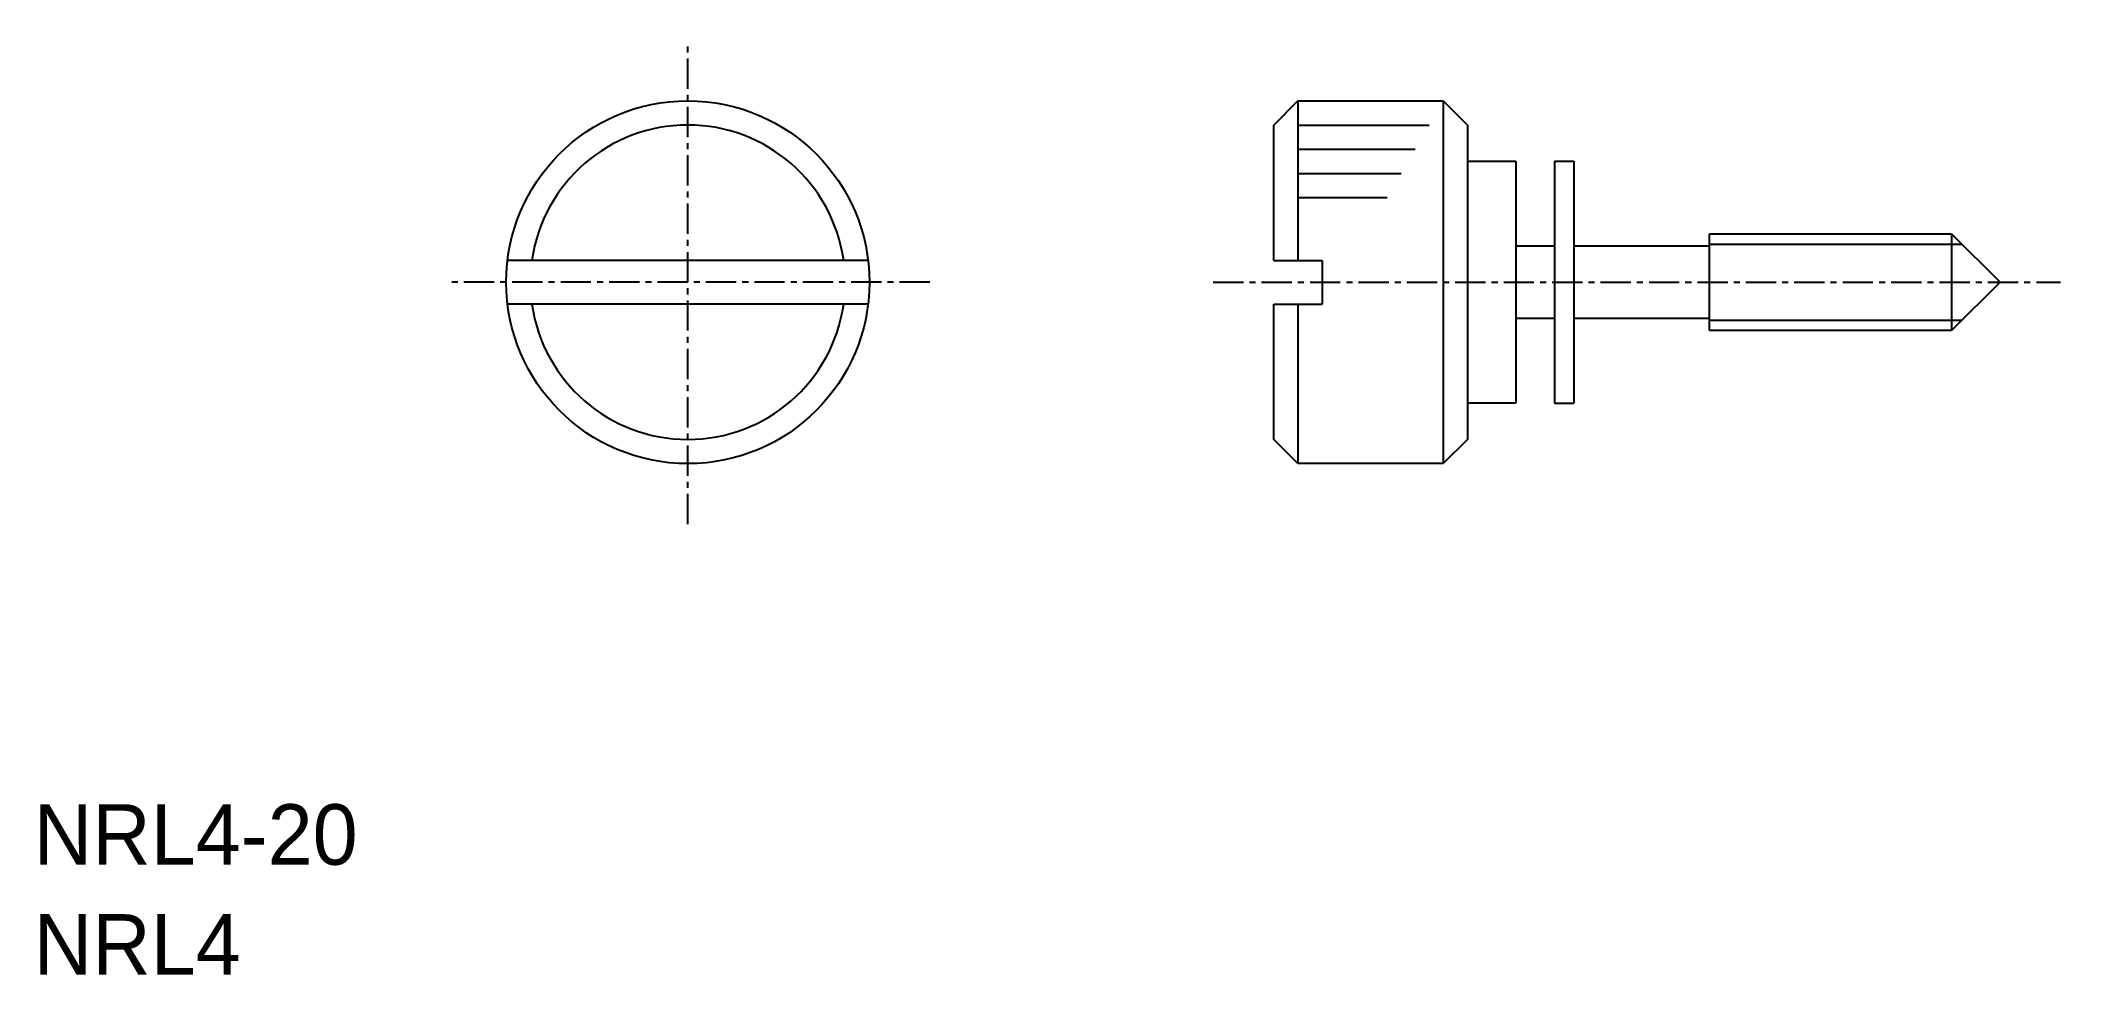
# Model space of a CAD drawing. Extents: x 0.3 to 83.7, y 0 to 38.6.
import ezdxf

# ---------------------------------------------------------------- set-up
doc = ezdxf.new("R2010")
doc.units = 0
doc.linetypes.add('CENTER', pattern=[2, 1.25, -0.25, 0.25, -0.25])
doc.layers.get('0').update_dxf_attribs({"linetype": 'CONTINUOUS'})
doc.layers.add('CENTER', color=1, linetype='CENTER')

msp = doc.modelspace()

# ---------------------------------------------------------------- linework, layer by layer
at = {"color": 7, "linetype": 'CONTINUOUS'}
for p, q in [((51.214, 35.125), (52.214, 36.125)), ((52.214, 36.125), (58.214, 36.125)), ((52.214, 36.125), (52.214, 29.525)), ((58.214, 36.125), (58.214, 21.125)), ((58.214, 36.125), (59.214, 35.125)), ((51.214, 29.525), (51.214, 35.125)), ((52.214, 35.125), (57.637, 35.125)), ((59.214, 35.125), (59.214, 33.625)), ((52.214, 34.125), (57.059, 34.125)), ((59.214, 33.625), (59.214, 23.625)), ((59.214, 33.625), (61.214, 33.625)), ((61.214, 33.625), (61.214, 23.625)), ((62.814, 33.625), (62.814, 23.625)), ((62.814, 33.625), (63.614, 33.625)), ((63.614, 33.625), (63.614, 23.625)), ((52.214, 33.125), (56.482, 33.125)), ((52.214, 32.125), (55.905, 32.125)), ((61.214, 30.125), (62.814, 30.125)), ((63.614, 30.125), (69.214, 30.125)), ((69.214, 30.625), (79.214, 30.625)), ((69.214, 26.625), (69.214, 30.625)), ((79.214, 30.625), (81.214, 28.625)), ((79.214, 30.625), (79.214, 26.625)), ((34.46, 29.525), (19.568, 29.525)), ((51.214, 29.525), (53.214, 29.525)), ((53.214, 29.525), (53.214, 27.725)), ((81.214, 28.625), (79.214, 26.625)), ((34.46, 27.725), (19.568, 27.725)), ((51.214, 22.125), (51.214, 27.725)), ((51.214, 27.725), (53.214, 27.725)), ((52.214, 27.725), (52.214, 21.125)), ((62.814, 27.125), (61.214, 27.125)), ((69.214, 27.125), (63.614, 27.125)), ((79.214, 26.625), (69.214, 26.625)), ((61.214, 23.625), (59.214, 23.625)), ((59.214, 23.625), (59.214, 22.125)), ((62.814, 23.625), (63.614, 23.625)), ((52.214, 21.125), (51.214, 22.125)), ((59.214, 22.125), (58.214, 21.125)), ((58.214, 21.125), (52.214, 21.125))]:
    msp.add_line(p, q, dxfattribs=at)
at = {"color": 3, "linetype": 'CONTINUOUS'}
for p, q in [((69.214, 30.196), (79.644, 30.196)), ((69.214, 27.055), (79.644, 27.055))]:
    msp.add_line(p, q, dxfattribs=at)
at = {"color": 7, "linetype": 'CONTINUOUS'}
msp.add_circle((27.014, 28.625), 7.5, dxfattribs=at)
for start, end in [(7.95883, 172.04117), (187.95883, 352.04117)]:
    msp.add_arc((27.014, 28.625), 6.5, start, end, dxfattribs=at)
at = {"layer": 'CENTER', "color": 1, "linetype": 'CENTER'}
for p, q in [((27.014, 18.625), (27.014, 38.625)), ((37.014, 28.625), (17.014, 28.625)), ((48.714, 28.625), (83.714, 28.625))]:
    msp.add_line(p, q, dxfattribs=at)

# ---------------------------------------------------------------- texts
for s, p in [('NRL4-20', (0, 4.544)), ('NRL4', (0, 0))]:
    msp.add_text(s, height=2.5).set_placement(p)

doc.saveas('drawing.dxf')
